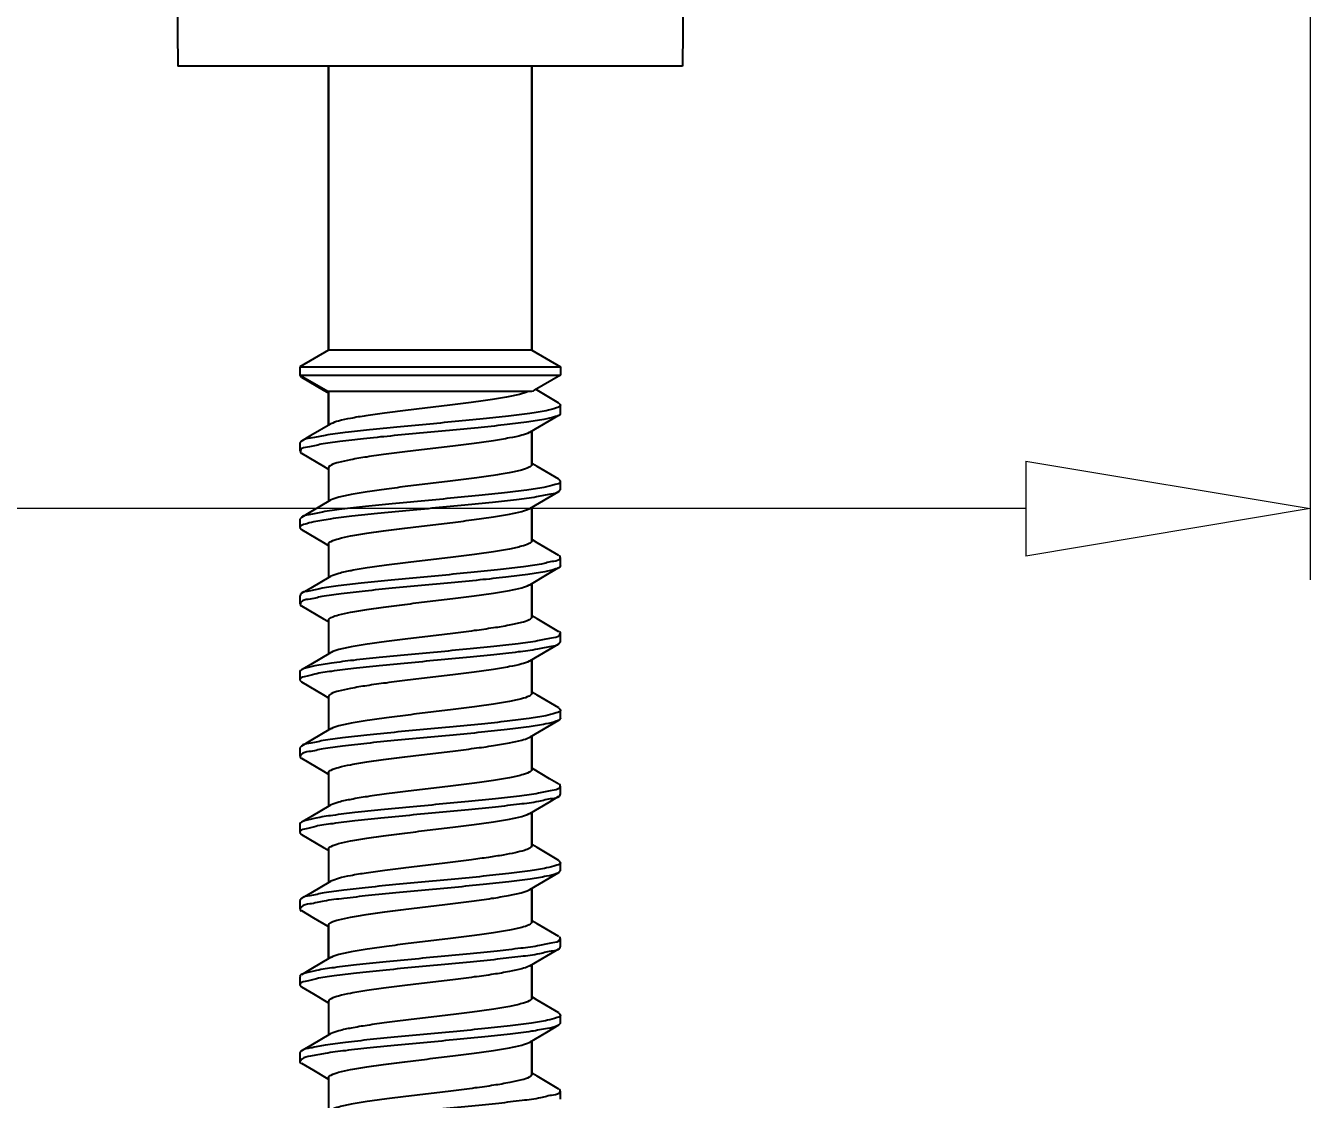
# Model space of a CAD drawing. Header units: millimetres. Extents: x -1995 to -555, y 489 to 1011.
# Drawn here: x -1765.5 to -1740.22, y 572 to 593.12 of the extents above; entities that cross this region are included whole.
import ezdxf

# ---------------------------------------------------------------- set-up
doc = ezdxf.new("R2010")
doc.units = ezdxf.units.MM
doc.layers.add('dim', color=82, linetype='Continuous', lineweight=9)
doc.styles.add('ROMAND', font='romand.shx', dxfattribs={"width": 0.75, "bigfont": 'gbcbig.shx'})
doc.dimstyles.new('YanXiu', dxfattribs={"dimtxt": 2.5, "dimasz": 2.2, "dimexe": 1, "dimexo": 0, "dimgap": 0.66, "dimtad": 0, "dimzin": 1, "dimdsep": 46, "dimtxsty": 'ROMAND', "dimblk": 'CLOSEDBLANK', "dimcen": 0, "dimclrd": 3, "dimclre": 3, "dimclrt": 7, "dimazin": 0, "dimtfac": 1, "dimtofl": 0, "dimtmove": 0, "dimatfit": 3, "dimldrblk": 'CLOSEDBLANK', "dimfxl": 1, "dimlwd": 5, "dimlwe": 5, "dimarcsym": 0})

# ---------------------------------------------------------------- blocks, each defined once
blk = doc.blocks.new('_ClosedBlank')
at = {"color": 0, "linetype": 'ByBlock', "lineweight": -2}
for p, q in [((-1, 0.1667), (0, 0)), ((-1, 0.1667), (-1, -0.1667)), ((0, 0), (-1, -0.1667))]:
    blk.add_line(p, q, dxfattribs=at)
blk = doc.blocks.new('*D179')
at = {"layer": 'Defpoints', "color": 0}
for p in [(-1954.861, 600.33), (-1740.223, 600.33), (-1740.223, 583.621)]:
    blk.add_point(p, dxfattribs=at)
at = {"layer": 'dim', "color": 3, "lineweight": 5}
for p, q in [((-1954.861, 598.931), (-1954.861, 582.222)), ((-1740.223, 598.931), (-1740.223, 582.222)), ((-1949.261, 583.621), (-1862.191, 583.621)), ((-1745.823, 583.621), (-1832.893, 583.621))]:
    blk.add_line(p, q, dxfattribs=at)
at = {"layer": 'dim', "color": 3, "lineweight": 5, "xscale": 5.600000000000001, "yscale": 5.600000000000001, "zscale": 5.600000000000001, "rotation": 180}
blk.add_blockref('_ClosedBlank', (-1954.861, 583.621), dxfattribs=at)
at = {"layer": 'dim', "color": 3, "lineweight": 5, "xscale": 5.600000000000001, "yscale": 5.600000000000001, "zscale": 5.600000000000001}
blk.add_blockref('_ClosedBlank', (-1740.223, 583.621), dxfattribs=at)
at = {"layer": 'dim', "color": 7, "insert": (-1847.542, 583.621), "char_height": 7, "attachment_point": 5, "style": 'ROMAND'}
blk.add_mtext('214.64', dxfattribs=at)

msp = doc.modelspace()

# ---------------------------------------------------------------- linework, layer by layer
at = {"color": 7, "linetype": 'Continuous'}
for p, q in [((-1762.542, 596.33), (-1762.507, 592.33)), ((-1752.542, 596.33), (-1752.577, 592.33)), ((-1752.577, 592.33), (-1762.507, 592.33)), ((-1759.542, 592.33), (-1759.542, 586.737)), ((-1759.542, 586.737), (-1759.542, 592.33)), ((-1755.542, 592.33), (-1755.542, 586.737)), ((-1755.542, 586.737), (-1755.542, 592.33)), ((-1759.542, 586.737), (-1760.107, 586.411)), ((-1755.542, 586.737), (-1759.542, 586.737)), ((-1755.542, 586.737), (-1754.977, 586.411)), ((-1760.107, 586.411), (-1754.977, 586.411)), ((-1760.107, 586.411), (-1760.107, 586.249)), ((-1760.107, 586.249), (-1754.977, 586.249)), ((-1760.107, 586.249), (-1759.542, 585.923)), ((-1760.107, 586.249), (-1760.074, 586.211)), ((-1760.074, 586.211), (-1759.639, 585.955)), ((-1754.977, 586.249), (-1755.486, 585.955)), ((-1754.977, 586.411), (-1754.977, 586.249)), ((-1759.639, 585.955), (-1759.553, 585.904)), ((-1755.439, 585.951), (-1755.466, 585.967)), ((-1755.01, 585.699), (-1755.439, 585.951)), ((-1755.615, 585.923), (-1759.542, 585.923)), ((-1759.542, 585.923), (-1759.542, 585.262)), ((-1759.542, 585.262), (-1759.542, 585.923)), ((-1755.01, 585.699), (-1754.977, 585.661)), ((-1754.977, 585.499), (-1754.977, 585.661)), ((-1760.074, 584.949), (-1760.107, 584.911)), ((-1755.542, 585.148), (-1755.542, 584.487)), ((-1755.542, 584.487), (-1755.542, 585.148)), ((-1760.107, 584.911), (-1760.107, 584.749)), ((-1759.542, 584.423), (-1759.542, 583.762)), ((-1755.01, 584.199), (-1754.977, 584.161)), ((-1754.977, 583.999), (-1755.01, 583.961)), ((-1754.977, 583.999), (-1754.977, 584.161)), ((-1760.074, 583.449), (-1760.107, 583.411)), ((-1760.107, 583.411), (-1760.107, 583.249)), ((-1755.542, 583.648), (-1755.542, 582.987)), ((-1755.542, 582.987), (-1755.542, 583.648)), ((-1760.107, 583.249), (-1760.074, 583.211)), ((-1759.542, 582.923), (-1759.542, 582.262)), ((-1754.977, 582.499), (-1754.977, 582.661)), ((-1755.542, 582.148), (-1755.542, 581.487)), ((-1755.542, 581.487), (-1755.542, 582.148)), ((-1760.107, 581.911), (-1760.107, 581.749)), ((-1759.542, 581.423), (-1759.542, 580.762)), ((-1754.977, 580.999), (-1754.977, 581.161)), ((-1754.977, 580.999), (-1755.01, 580.961)), ((-1755.542, 580.648), (-1755.542, 579.987)), ((-1755.542, 579.987), (-1755.542, 580.648)), ((-1760.107, 580.411), (-1760.107, 580.249)), ((-1760.107, 580.249), (-1760.074, 580.211)), ((-1759.542, 579.923), (-1759.542, 579.262)), ((-1755.01, 579.699), (-1754.977, 579.661)), ((-1754.977, 579.499), (-1754.977, 579.661)), ((-1755.542, 579.148), (-1755.542, 578.487)), ((-1755.542, 578.487), (-1755.542, 579.148)), ((-1760.074, 578.949), (-1760.107, 578.911)), ((-1760.107, 578.911), (-1760.107, 578.749)), ((-1759.542, 578.423), (-1759.542, 577.762)), ((-1755.194, 578.307), (-1755.531, 578.505)), ((-1755.01, 578.199), (-1755.194, 578.307)), ((-1754.977, 577.999), (-1754.977, 578.161)), ((-1755.542, 577.648), (-1755.542, 576.987)), ((-1755.542, 576.987), (-1755.542, 577.648)), ((-1760.107, 577.411), (-1760.107, 577.249)), ((-1760.107, 577.249), (-1760.074, 577.211)), ((-1759.542, 576.923), (-1759.542, 576.262)), ((-1755.01, 576.699), (-1754.977, 576.661)), ((-1754.977, 576.499), (-1754.977, 576.661)), ((-1754.977, 576.499), (-1755.01, 576.461)), ((-1755.542, 576.148), (-1755.542, 575.487)), ((-1755.542, 575.487), (-1755.542, 576.148)), ((-1760.074, 575.949), (-1760.107, 575.911)), ((-1760.107, 575.911), (-1760.107, 575.749)), ((-1760.074, 575.711), (-1759.838, 575.572)), ((-1759.838, 575.572), (-1759.553, 575.404)), ((-1759.542, 575.423), (-1759.542, 574.762)), ((-1759.542, 574.762), (-1759.542, 575.423)), ((-1754.977, 574.999), (-1754.977, 575.161)), ((-1755.542, 574.648), (-1755.542, 573.987)), ((-1755.542, 573.987), (-1755.542, 574.648)), ((-1760.107, 574.411), (-1760.107, 574.249)), ((-1760.107, 574.249), (-1760.074, 574.211)), ((-1760.074, 574.211), (-1759.838, 574.072)), ((-1759.838, 574.072), (-1759.553, 573.904)), ((-1759.542, 573.923), (-1759.542, 573.262)), ((-1755.01, 573.699), (-1754.977, 573.661)), ((-1754.977, 573.499), (-1754.977, 573.661)), ((-1754.977, 573.499), (-1755.01, 573.461)), ((-1755.542, 573.148), (-1755.542, 572.487)), ((-1755.542, 572.487), (-1755.542, 573.148)), ((-1760.074, 572.949), (-1760.107, 572.911)), ((-1760.107, 572.911), (-1760.107, 572.749)), ((-1760.074, 572.711), (-1759.838, 572.572)), ((-1759.838, 572.572), (-1759.553, 572.404)), ((-1759.542, 572.423), (-1759.542, 571.762)), ((-1754.977, 571.999), (-1754.977, 572.161))]:
    msp.add_line(p, q, dxfattribs=at)
for points in [[(-1755.583, 585.124), (-1755.201, 585.348), (-1755.01, 585.461)], [(-1759.501, 585.286), (-1759.89, 585.057), (-1760.074, 584.949)], [(-1760.074, 584.711), (-1759.639, 584.455), (-1759.553, 584.404)], [(-1755.01, 584.199), (-1755.439, 584.451), (-1755.531, 584.505)], [(-1755.583, 583.624), (-1755.201, 583.848), (-1755.01, 583.961)], [(-1759.501, 583.786), (-1759.89, 583.557), (-1760.074, 583.449)], [(-1760.074, 583.211), (-1759.639, 582.955), (-1759.553, 582.904)], [(-1755.01, 582.699), (-1755.439, 582.951), (-1755.531, 583.005)], [(-1755.583, 582.124), (-1755.201, 582.348), (-1755.01, 582.461)], [(-1759.501, 582.286), (-1759.89, 582.057), (-1760.074, 581.949)], [(-1760.074, 581.711), (-1759.639, 581.455), (-1759.553, 581.404)], [(-1755.01, 581.199), (-1755.439, 581.451), (-1755.531, 581.505)], [(-1755.583, 580.624), (-1755.201, 580.848), (-1755.01, 580.961)], [(-1759.501, 580.786), (-1759.89, 580.557), (-1760.074, 580.449)], [(-1760.074, 580.211), (-1759.639, 579.955), (-1759.553, 579.904)], [(-1755.01, 579.699), (-1755.439, 579.951), (-1755.531, 580.005)], [(-1755.583, 579.124), (-1755.201, 579.348), (-1755.01, 579.461)], [(-1759.501, 579.286), (-1759.89, 579.057), (-1760.074, 578.949)], [(-1760.074, 578.711), (-1759.639, 578.455), (-1759.553, 578.404)], [(-1755.583, 577.624), (-1755.201, 577.848), (-1755.01, 577.961)], [(-1759.501, 577.786), (-1759.89, 577.557), (-1760.074, 577.449)], [(-1760.074, 577.211), (-1759.639, 576.955), (-1759.553, 576.904)], [(-1755.01, 576.699), (-1755.439, 576.951), (-1755.531, 577.005)], [(-1755.583, 576.124), (-1755.201, 576.348), (-1755.01, 576.461)], [(-1759.501, 576.286), (-1759.89, 576.057), (-1760.074, 575.949)], [(-1755.01, 575.199), (-1755.439, 575.451), (-1755.531, 575.505)], [(-1755.583, 574.624), (-1755.246, 574.822), (-1755.01, 574.961)], [(-1759.501, 574.786), (-1759.89, 574.557), (-1760.074, 574.449)], [(-1755.01, 573.699), (-1755.439, 573.951), (-1755.531, 574.005)], [(-1755.583, 573.124), (-1755.246, 573.322), (-1755.01, 573.461)], [(-1759.501, 573.286), (-1759.89, 573.057), (-1760.074, 572.949)], [(-1755.01, 572.199), (-1755.439, 572.451), (-1755.531, 572.505)]]:
    msp.add_lwpolyline(points, dxfattribs=at)
msp.add_arc((-1759.931, 584.78), 0.22, 127.0065, 130.2299, dxfattribs=at)
for points, start_tangent, end_tangent in [([(-1755.491, 585.958), (-1755.495, 585.95), (-1755.615, 585.923)], (-0.452519, -0.891755), (-0.98711, -0.160041)), ([(-1755.615, 585.923), (-1755.784, 585.869), (-1756.038, 585.816), (-1756.358, 585.764), (-1756.735, 585.712), (-1757.155, 585.659), (-1757.592, 585.606), (-1758.026, 585.554), (-1758.439, 585.501), (-1758.804, 585.449), (-1759.11, 585.397), (-1759.346, 585.344), (-1759.493, 585.29), (-1759.501, 585.286)], (-0.913792, -0.406182), (-0.868477, -0.49573)), ([(-1755.007, 585.455), (-1755.078, 585.431), (-1755.303, 585.377), (-1755.645, 585.322), (-1756.084, 585.268), (-1756.6, 585.214), (-1757.164, 585.159), (-1757.748, 585.105), (-1758.321, 585.05), (-1758.853, 584.996), (-1759.318, 584.941), (-1759.691, 584.887), (-1759.952, 584.832), (-1760.088, 584.778), (-1760.095, 584.748)], (-0.887981, -0.459881), (-0.052458, -0.998623)), ([(-1754.978, 585.661), (-1754.978, 585.656), (-1755.055, 585.602), (-1755.259, 585.548), (-1755.579, 585.494), (-1755.998, 585.44), (-1756.496, 585.386), (-1757.047, 585.333), (-1757.623, 585.279), (-1758.194, 585.225), (-1758.733, 585.171), (-1759.211, 585.117), (-1759.605, 585.063), (-1759.894, 585.009), (-1760.063, 584.955)], (0.256585, -0.966522), (-0.798301, -0.602259)), ([(-1754.983, 585.497), (-1754.981, 585.486), (-1755.007, 585.455)], (0.323373, -0.946272), (-0.887981, -0.459881)), ([(-1755.583, 585.124), (-1755.592, 585.119), (-1755.74, 585.065), (-1755.978, 585.012), (-1756.295, 584.958), (-1756.674, 584.905), (-1757.097, 584.851), (-1757.542, 584.798), (-1757.987, 584.744), (-1758.41, 584.69), (-1758.789, 584.637), (-1759.106, 584.583), (-1759.344, 584.53), (-1759.492, 584.476), (-1759.542, 584.423)], (-0.870055, -0.492955), (0, -1)), ([(-1760.095, 584.748), (-1760.092, 584.723), (-1760.081, 584.704)], (-0.052458, -0.998623), (0.693817, -0.720152)), ([(-1755.542, 584.487), (-1755.592, 584.434), (-1755.742, 584.38), (-1755.984, 584.326), (-1756.298, 584.273), (-1756.673, 584.22), (-1757.093, 584.166), (-1757.535, 584.113), (-1757.978, 584.06), (-1758.402, 584.006), (-1758.778, 583.953), (-1759.094, 583.9), (-1759.338, 583.846), (-1759.491, 583.791), (-1759.501, 583.786)], (0, -1), (-0.870619, -0.491958)), ([(-1755.01, 583.961), (-1755.168, 583.906), (-1755.45, 583.851), (-1755.84, 583.797), (-1756.318, 583.742), (-1756.86, 583.688), (-1757.437, 583.634), (-1758.019, 583.579), (-1758.577, 583.525), (-1759.081, 583.47), (-1759.506, 583.416), (-1759.828, 583.361), (-1760.032, 583.307), (-1760.107, 583.252), (-1760.106, 583.249)], (-0.682139, -0.731222), (0.190768, -0.981635)), ([(-1754.983, 584.159), (-1754.982, 584.147), (-1755.081, 584.093), (-1755.304, 584.039), (-1755.642, 583.985), (-1756.076, 583.931), (-1756.584, 583.878), (-1757.141, 583.824), (-1757.718, 583.77), (-1758.286, 583.716), (-1758.817, 583.662), (-1759.282, 583.608), (-1759.66, 583.554), (-1759.93, 583.5), (-1760.076, 583.451)], (0.305416, -0.952219), (-0.656831, -0.754037)), ([(-1759.542, 582.923), (-1759.492, 582.976), (-1759.344, 583.03), (-1759.106, 583.083), (-1758.789, 583.137), (-1758.41, 583.19), (-1757.987, 583.244), (-1757.542, 583.298), (-1757.097, 583.351), (-1756.674, 583.405), (-1756.295, 583.458), (-1755.978, 583.512), (-1755.74, 583.565), (-1755.592, 583.619), (-1755.583, 583.624)], (0, 1), (0.870055, 0.492955)), ([(-1755.542, 582.987), (-1755.591, 582.934), (-1755.741, 582.88), (-1755.981, 582.826), (-1756.295, 582.773), (-1756.67, 582.72), (-1757.089, 582.667), (-1757.53, 582.614), (-1757.974, 582.56), (-1758.4, 582.507), (-1758.778, 582.453), (-1759.094, 582.4), (-1759.338, 582.346), (-1759.491, 582.291), (-1759.501, 582.286)], (0, -1), (-0.87066, -0.491885)), ([(-1754.988, 582.66), (-1754.989, 582.638), (-1755.109, 582.584), (-1755.353, 582.53), (-1755.707, 582.477), (-1756.155, 582.423), (-1756.673, 582.369), (-1757.235, 582.315), (-1757.813, 582.261), (-1758.377, 582.207), (-1758.899, 582.153), (-1759.351, 582.099), (-1759.712, 582.045), (-1759.963, 581.992), (-1760.081, 581.955)], (0.117542, -0.993068), (-0.681018, -0.732267)), ([(-1755.006, 582.703), (-1754.998, 582.692), (-1754.988, 582.66)], (0.636356, -0.771395), (0.117542, -0.993068)), ([(-1755.008, 582.457), (-1755.068, 582.435), (-1755.286, 582.38), (-1755.62, 582.326), (-1756.054, 582.271), (-1756.566, 582.217), (-1757.128, 582.162), (-1757.711, 582.108), (-1758.286, 582.053), (-1758.822, 581.999), (-1759.292, 581.945), (-1759.671, 581.89), (-1759.939, 581.836), (-1760.083, 581.781), (-1760.096, 581.747)], (-0.889912, -0.456132), (-0.151868, -0.988401)), ([(-1754.981, 582.497), (-1754.979, 582.489), (-1755.008, 582.457)], (0.326466, -0.945209), (-0.889912, -0.456132)), ([(-1760.081, 581.955), (-1760.091, 581.938), (-1760.096, 581.911)], (-0.681018, -0.732267), (0.016346, -0.999866)), ([(-1759.542, 581.423), (-1759.492, 581.476), (-1759.344, 581.53), (-1759.106, 581.583), (-1758.789, 581.637), (-1758.41, 581.69), (-1757.987, 581.744), (-1757.542, 581.798), (-1757.097, 581.851), (-1756.674, 581.905), (-1756.295, 581.958), (-1755.978, 582.012), (-1755.74, 582.065), (-1755.592, 582.119), (-1755.583, 582.124)], (0, 1), (0.870055, 0.492955)), ([(-1760.096, 581.747), (-1760.096, 581.727), (-1760.081, 581.703)], (-0.151868, -0.988401), (0.77917, -0.626812)), ([(-1755.542, 581.487), (-1755.592, 581.434), (-1755.742, 581.38), (-1755.984, 581.326), (-1756.298, 581.273), (-1756.673, 581.22), (-1757.094, 581.166), (-1757.535, 581.113), (-1757.978, 581.06), (-1758.402, 581.006), (-1758.778, 580.953), (-1759.094, 580.9), (-1759.338, 580.846), (-1759.491, 580.791), (-1759.501, 580.786)], (0, -1), (-0.870611, -0.491972)), ([(-1754.987, 581.163), (-1755.004, 581.126), (-1755.155, 581.072), (-1755.429, 581.017), (-1755.812, 580.963), (-1756.286, 580.908), (-1756.824, 580.854), (-1757.4, 580.799), (-1757.983, 580.745), (-1758.543, 580.69), (-1759.052, 580.636), (-1759.482, 580.581), (-1759.811, 580.527), (-1760.023, 580.473), (-1760.075, 580.451)], (-0.216056, -0.976381), (-0.885365, -0.464897)), ([(-1755.004, 581.207), (-1754.986, 581.181), (-1754.987, 581.163)], (0.831345, -0.555756), (-0.216056, -0.976381)), ([(-1755.008, 580.959), (-1755.155, 580.909), (-1755.429, 580.855), (-1755.812, 580.8), (-1756.286, 580.746), (-1756.824, 580.691), (-1757.4, 580.637), (-1757.983, 580.582), (-1758.543, 580.528), (-1759.052, 580.473), (-1759.482, 580.419), (-1759.811, 580.365), (-1760.023, 580.31), (-1760.106, 580.256), (-1760.105, 580.249)], (-0.645369, -0.763871), (0.29618, -0.955132)), ([(-1760.075, 580.451), (-1760.106, 580.418), (-1760.105, 580.412)], (-0.885365, -0.464897), (0.29618, -0.955132)), ([(-1755.583, 580.624), (-1755.592, 580.619), (-1755.74, 580.565), (-1755.978, 580.512), (-1756.295, 580.458), (-1756.674, 580.405), (-1757.097, 580.351), (-1757.542, 580.298), (-1757.987, 580.244), (-1758.41, 580.19), (-1758.789, 580.137), (-1759.106, 580.083), (-1759.344, 580.03), (-1759.492, 579.976), (-1759.542, 579.923)], (-0.870055, -0.492955), (0, -1)), ([(-1755.542, 579.987), (-1755.591, 579.934), (-1755.741, 579.88), (-1755.981, 579.826), (-1756.295, 579.773), (-1756.671, 579.72), (-1757.089, 579.667), (-1757.531, 579.614), (-1757.975, 579.56), (-1758.401, 579.506), (-1758.778, 579.453), (-1759.094, 579.4), (-1759.338, 579.346), (-1759.491, 579.291), (-1759.501, 579.286)], (0, -1), (-0.870656, -0.491892)), ([(-1754.979, 579.661), (-1754.978, 579.655), (-1755.059, 579.601), (-1755.268, 579.546), (-1755.596, 579.492), (-1756.025, 579.437), (-1756.532, 579.383), (-1757.091, 579.328), (-1757.674, 579.274), (-1758.251, 579.219), (-1758.79, 579.165), (-1759.265, 579.11), (-1759.65, 579.056), (-1759.926, 579.001), (-1760.075, 578.95)], (0.276932, -0.960889), (-0.653608, -0.756833)), ([(-1755.009, 579.459), (-1755.059, 579.438), (-1755.268, 579.384), (-1755.596, 579.329), (-1756.025, 579.275), (-1756.532, 579.22), (-1757.091, 579.166), (-1757.674, 579.111), (-1758.251, 579.057), (-1758.79, 579.002), (-1759.265, 578.948), (-1759.65, 578.893), (-1759.926, 578.839), (-1760.078, 578.784), (-1760.098, 578.746)], (-0.882802, -0.469746), (-0.235907, -0.971776)), ([(-1754.979, 579.498), (-1754.978, 579.493), (-1755.009, 579.459)], (0.276932, -0.960889), (-0.882802, -0.469746)), ([(-1759.542, 578.423), (-1759.492, 578.476), (-1759.344, 578.53), (-1759.106, 578.583), (-1758.789, 578.637), (-1758.41, 578.69), (-1757.987, 578.744), (-1757.542, 578.798), (-1757.097, 578.851), (-1756.674, 578.905), (-1756.295, 578.958), (-1755.978, 579.012), (-1755.74, 579.065), (-1755.592, 579.119), (-1755.583, 579.124)], (0, 1), (0.870055, 0.492955)), ([(-1760.098, 578.746), (-1760.099, 578.73), (-1760.079, 578.703)], (-0.235907, -0.971776), (0.844959, -0.534832)), ([(-1755.542, 578.487), (-1755.591, 578.434), (-1755.739, 578.38), (-1755.979, 578.327), (-1756.292, 578.274), (-1756.668, 578.22), (-1757.086, 578.167), (-1757.526, 578.114), (-1757.971, 578.061), (-1758.399, 578.007), (-1758.778, 577.953), (-1759.093, 577.9), (-1759.338, 577.846), (-1759.491, 577.791), (-1759.501, 577.786)], (0, -1), (-0.870671, -0.491867)), ([(-1754.988, 578.163), (-1754.999, 578.13), (-1755.142, 578.075), (-1755.408, 578.021), (-1755.786, 577.966), (-1756.254, 577.912), (-1756.789, 577.857), (-1757.364, 577.803), (-1757.947, 577.748), (-1758.51, 577.694), (-1759.022, 577.639), (-1759.458, 577.585), (-1759.794, 577.53), (-1760.013, 577.476), (-1760.076, 577.453)], (-0.127214, -0.991875), (-0.890414, -0.455151)), ([(-1755.003, 578.207), (-1754.989, 578.184), (-1754.988, 578.163)], (0.757158, -0.653232), (-0.127214, -0.991875)), ([(-1755.006, 577.958), (-1755.142, 577.913), (-1755.408, 577.858), (-1755.786, 577.804), (-1756.254, 577.749), (-1756.789, 577.695), (-1757.364, 577.64), (-1757.947, 577.586), (-1758.51, 577.531), (-1759.022, 577.477), (-1759.458, 577.422), (-1759.794, 577.368), (-1760.013, 577.313), (-1760.105, 577.259), (-1760.103, 577.25)], (-0.628124, -0.778113), (0.329877, -0.944024)), ([(-1754.988, 578), (-1754.999, 577.967), (-1755.006, 577.958)], (-0.127214, -0.991875), (-0.628124, -0.778113)), ([(-1759.542, 576.923), (-1759.492, 576.976), (-1759.344, 577.03), (-1759.106, 577.083), (-1758.789, 577.137), (-1758.41, 577.19), (-1757.987, 577.244), (-1757.542, 577.298), (-1757.097, 577.351), (-1756.674, 577.405), (-1756.295, 577.458), (-1755.978, 577.512), (-1755.74, 577.565), (-1755.592, 577.619), (-1755.583, 577.624)], (0, 1), (0.870055, 0.492955)), ([(-1760.076, 577.453), (-1760.105, 577.421), (-1760.103, 577.413)], (-0.890414, -0.455151), (0.329877, -0.944024)), ([(-1755.542, 576.987), (-1755.578, 576.942), (-1755.687, 576.896), (-1755.866, 576.85), (-1756.104, 576.804), (-1756.395, 576.758), (-1756.728, 576.712)], (0, -1), (-0.99157, -0.129574)), ([(-1756.728, 576.712), (-1757.145, 576.66), (-1757.58, 576.608), (-1758.017, 576.555), (-1758.433, 576.502), (-1758.8, 576.45), (-1759.107, 576.398), (-1759.344, 576.344), (-1759.493, 576.29), (-1759.501, 576.286)], (-0.99157, -0.129574), (-0.869062, -0.494704)), ([(-1754.977, 576.661), (-1754.977, 576.659), (-1755.05, 576.604), (-1755.252, 576.55), (-1755.572, 576.495), (-1755.995, 576.441), (-1756.498, 576.386)], (0.148634, -0.988892), (-0.994849, -0.101367)), ([(-1756.498, 576.386), (-1757.055, 576.332), (-1757.638, 576.277), (-1758.215, 576.223), (-1758.758, 576.168), (-1759.237, 576.114), (-1759.629, 576.059), (-1759.912, 576.005), (-1760.073, 575.95), (-1760.074, 575.949)], (-0.994849, -0.101367), (-0.693285, -0.720664)), ([(-1755.01, 576.461), (-1755.05, 576.442), (-1755.252, 576.387), (-1755.572, 576.333), (-1755.995, 576.278), (-1756.498, 576.224)], (-0.868693, -0.495351), (-0.994849, -0.101367)), ([(-1756.498, 576.224), (-1757.055, 576.169), (-1757.638, 576.115), (-1758.215, 576.06), (-1758.758, 576.006), (-1759.237, 575.951), (-1759.629, 575.897), (-1759.912, 575.842), (-1760.073, 575.788), (-1760.1, 575.746)], (-0.994849, -0.101367), (-0.296944, -0.954895)), ([(-1756.728, 575.898), (-1756.333, 575.953), (-1756.001, 576.008), (-1755.751, 576.063), (-1755.595, 576.118), (-1755.583, 576.124)], (0.99157, 0.129574), (0.87248, 0.48865)), ([(-1759.542, 575.423), (-1759.493, 575.476), (-1759.344, 575.53), (-1759.107, 575.583), (-1758.8, 575.635), (-1758.433, 575.687), (-1758.017, 575.74), (-1757.58, 575.793), (-1757.145, 575.845), (-1756.728, 575.898)], (0, 1), (0.99157, 0.129574)), ([(-1760.1, 575.746), (-1760.102, 575.733), (-1760.078, 575.704)], (-0.296944, -0.954895), (0.877917, -0.478813)), ([(-1755.542, 575.487), (-1755.591, 575.434), (-1755.739, 575.38), (-1755.979, 575.327), (-1756.292, 575.274), (-1756.668, 575.22), (-1757.086, 575.167), (-1757.527, 575.114), (-1757.971, 575.061), (-1758.399, 575.007), (-1758.778, 574.953), (-1759.093, 574.9), (-1759.338, 574.846), (-1759.491, 574.791), (-1759.501, 574.786)], (0, -1), (-0.87067, -0.491867)), ([(-1754.989, 575.162), (-1754.995, 575.133), (-1755.129, 575.079), (-1755.388, 575.024), (-1755.759, 574.97), (-1756.222, 574.915), (-1756.754, 574.861), (-1757.327, 574.806), (-1757.911, 574.752), (-1758.476, 574.697), (-1758.992, 574.643), (-1759.433, 574.588), (-1759.776, 574.534), (-1760.003, 574.479), (-1760.077, 574.455)], (-0.025346, -0.999679), (-0.885482, -0.464674)), ([(-1755.003, 575.205), (-1754.993, 575.188), (-1754.989, 575.162)], (0.674841, -0.737964), (-0.025346, -0.999679)), ([(-1755.004, 574.956), (-1755.129, 574.916), (-1755.388, 574.862), (-1755.759, 574.807), (-1756.222, 574.753), (-1756.754, 574.698), (-1757.327, 574.644), (-1757.911, 574.589), (-1758.476, 574.535), (-1758.992, 574.48), (-1759.433, 574.426), (-1759.776, 574.371), (-1760.003, 574.317), (-1760.103, 574.262), (-1760.101, 574.251)], (-0.647859, -0.76176), (0.316173, -0.948702)), ([(-1754.989, 574.999), (-1754.995, 574.971), (-1755.004, 574.956)], (-0.025346, -0.999679), (-0.647859, -0.76176)), ([(-1755.583, 574.624), (-1755.592, 574.619), (-1755.74, 574.565), (-1755.978, 574.512), (-1756.295, 574.458), (-1756.674, 574.405), (-1757.097, 574.351), (-1757.542, 574.298), (-1757.987, 574.244), (-1758.41, 574.19), (-1758.789, 574.137), (-1759.106, 574.083), (-1759.344, 574.03), (-1759.492, 573.976), (-1759.542, 573.923)], (-0.87005, -0.492964), (0, -1)), ([(-1760.077, 574.455), (-1760.103, 574.425), (-1760.101, 574.413)], (-0.885482, -0.464674), (0.316173, -0.948702)), ([(-1755.542, 573.987), (-1755.591, 573.934), (-1755.738, 573.881), (-1755.977, 573.827), (-1756.289, 573.774), (-1756.666, 573.721), (-1757.083, 573.668), (-1757.523, 573.615), (-1757.968, 573.561), (-1758.397, 573.507), (-1758.778, 573.453), (-1759.094, 573.4), (-1759.338, 573.346), (-1759.491, 573.291), (-1759.501, 573.286)], (0, -1), (-0.870657, -0.49189)), ([(-1754.977, 573.661), (-1755.041, 573.608), (-1755.235, 573.553), (-1755.549, 573.499), (-1755.966, 573.444), (-1756.465, 573.39), (-1757.019, 573.335), (-1757.601, 573.281), (-1758.18, 573.226), (-1758.725, 573.172), (-1759.209, 573.117), (-1759.607, 573.063), (-1759.898, 573.008), (-1760.066, 572.954), (-1760.073, 572.948)], (-0.0555, -0.998459), (-0.737581, -0.675259)), ([(-1755.011, 573.462), (-1755.041, 573.445), (-1755.235, 573.391), (-1755.549, 573.336), (-1755.966, 573.282), (-1756.465, 573.227), (-1757.019, 573.173), (-1757.601, 573.118), (-1758.18, 573.064), (-1758.725, 573.009), (-1759.209, 572.955), (-1759.607, 572.9), (-1759.898, 572.846), (-1760.066, 572.791), (-1760.102, 572.747)], (-0.848163, -0.529736), (-0.328152, -0.944625)), ([(-1759.542, 572.423), (-1759.492, 572.476), (-1759.344, 572.53), (-1759.106, 572.583), (-1758.789, 572.637), (-1758.41, 572.69), (-1757.987, 572.744), (-1757.542, 572.798), (-1757.097, 572.851), (-1756.674, 572.905), (-1756.295, 572.958), (-1755.978, 573.012), (-1755.74, 573.065), (-1755.592, 573.119), (-1755.583, 573.124)], (0, 1), (0.87005, 0.492964)), ([(-1760.102, 572.747), (-1760.104, 572.737), (-1760.077, 572.706)], (-0.328152, -0.944625), (0.889569, -0.4568)), ([(-1755.542, 572.487), (-1755.591, 572.434), (-1755.737, 572.381), (-1755.974, 572.328), (-1756.286, 572.274), (-1756.663, 572.221), (-1757.08, 572.168), (-1757.519, 572.115), (-1757.964, 572.062), (-1758.395, 572.007), (-1758.778, 571.953), (-1759.094, 571.9), (-1759.338, 571.846), (-1759.491, 571.791), (-1759.501, 571.786)], (0, -1), (-0.870612, -0.49197)), ([(-1754.989, 572.16), (-1754.991, 572.137), (-1755.117, 572.082), (-1755.368, 572.028), (-1755.733, 571.973), (-1756.191, 571.919), (-1756.719, 571.864), (-1757.29, 571.81), (-1757.875, 571.755), (-1758.441, 571.701), (-1758.961, 571.646), (-1759.408, 571.592), (-1759.758, 571.537), (-1759.993, 571.483), (-1760.08, 571.458)], (0.079193, -0.996859), (-0.845302, -0.534288)), ([(-1755.005, 572.203), (-1754.997, 572.191), (-1754.989, 572.16)], (0.631844, -0.775095), (0.079193, -0.996859))]:
    msp.add_spline(points, degree=3, dxfattribs=dict(at, start_tangent=start_tangent, end_tangent=end_tangent))

# ---------------------------------------------------------------- dimensions: what is measured, and where the dimension line sits
at = {"layer": 'dim'}
dim = msp.add_linear_dim(base=(-1740.223, 583.621), p1=(-1954.861, 600.33), p2=(-1740.223, 600.33), dimstyle='YanXiu', override={"dimtxt": 7, "dimasz": 5.6, "dimexe": 1.3993, "dimexo": 1.3993, "dimgap": 1.3993, "dimzin": 8}, dxfattribs=at)
dim.commit()
dim.dimension.update_dxf_attribs({"geometry": '*D179', "text_midpoint": (-1847.542, 583.621)})

doc.saveas('drawing.dxf')
